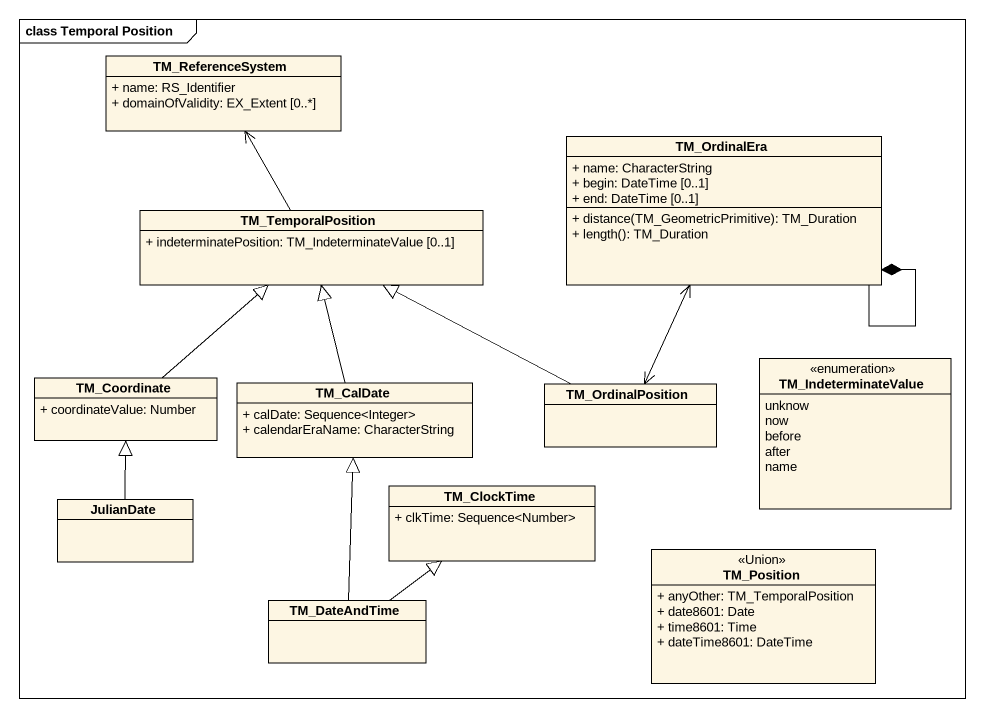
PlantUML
@startuml
mainframe class Temporal Position
hide circle
hide empty members
skinparam classAttributeIconSize 0
class TM_ReferenceSystem {
  + name: RS_Identifier
  + domainOfValidity: EX_Extent [0..*]
}
class TM_OrdinalEra {
  + name: CharacterString
  + begin: DateTime [0..1]
  + end: DateTime [0..1]
  + distance(TM_GeometricPrimitive): TM_Duration
  + length(): TM_Duration
}
class TM_TemporalPosition {
  + indeterminatePosition: TM_IndeterminateValue [0..1]
}
class TM_Coordinate {
  + coordinateValue: Number
}
enum TM_IndeterminateValue {
  unknow
  now
  before
  after
  name
}
class TM_CalDate {
  + calDate: Sequence<Integer>
  + calendarEraName: CharacterString
}
class TM_OrdinalPosition
class TM_ClockTime {
  + clkTime: Sequence<Number>
}
class JulianDate
class TM_DateAndTime
class TM_Position <<Union>> {
  + anyOther: TM_TemporalPosition
  + date8601: Date
  + time8601: Time
  + dateTime8601: DateTime
}
TM_ReferenceSystem <-- TM_TemporalPosition
TM_OrdinalEra --* TM_OrdinalEra
TM_Coordinate -up-|> TM_TemporalPosition
TM_CalDate -up-|> TM_TemporalPosition
TM_OrdinalPosition <-up-> TM_OrdinalEra
TM_OrdinalPosition -left-|> TM_TemporalPosition
JulianDate -up-|> TM_Coordinate
TM_DateAndTime -up-|> TM_CalDate
TM_DateAndTime -up-|> TM_ClockTime
@enduml
